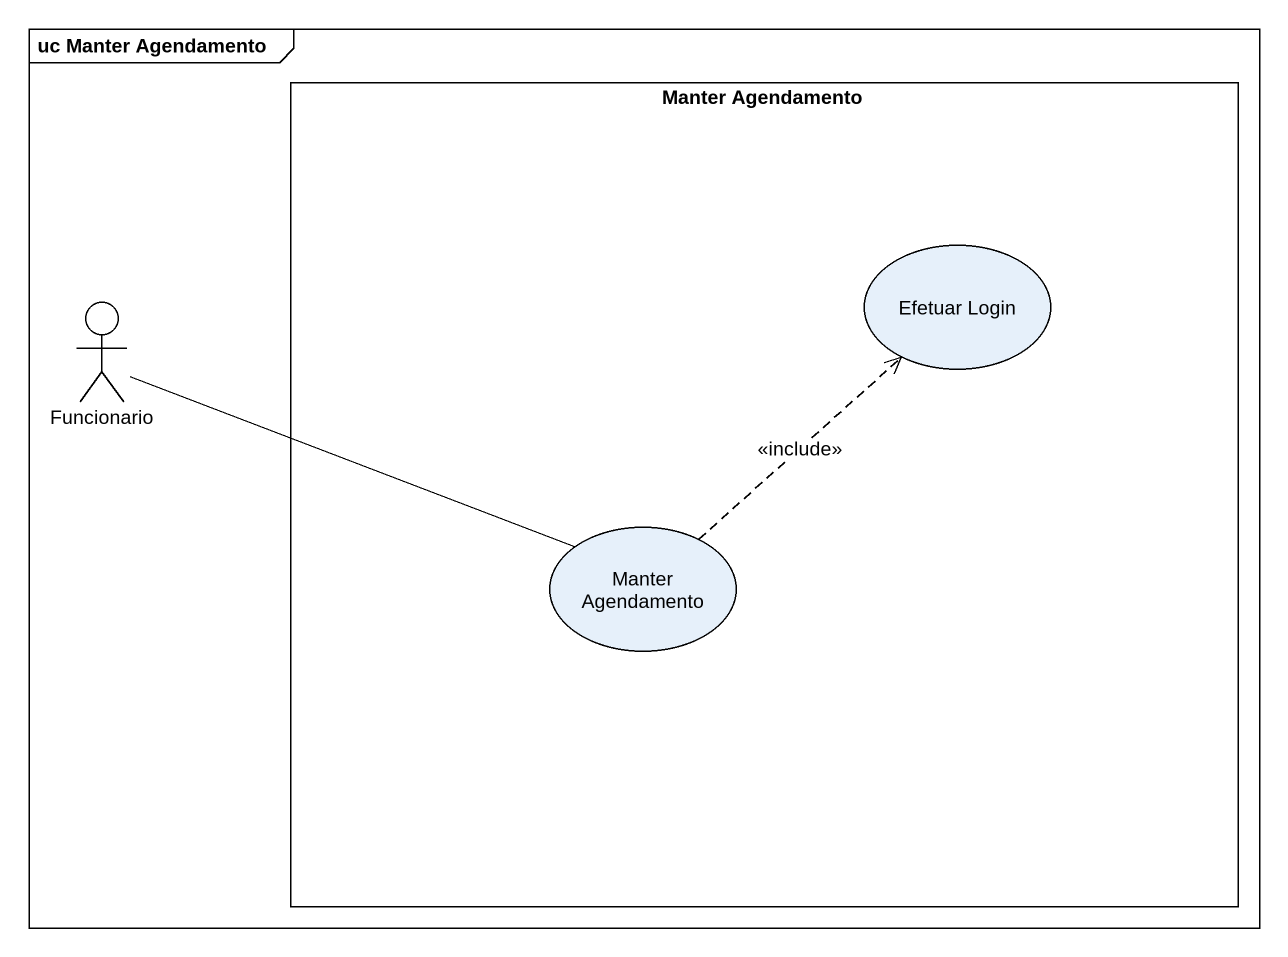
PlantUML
@startuml
mainframe uc Manter Agendamento
rectangle "Manter Agendamento" as Manter_Agendamento {
  usecase "Efetuar Login" as Efetuar_Login
  usecase "Manter Agendamento" as Manter_Agendamento_2
}
actor Funcionario
Funcionario -right- Manter_Agendamento_2
Manter_Agendamento_2 .up.> Efetuar_Login : <<include>>
@enduml
